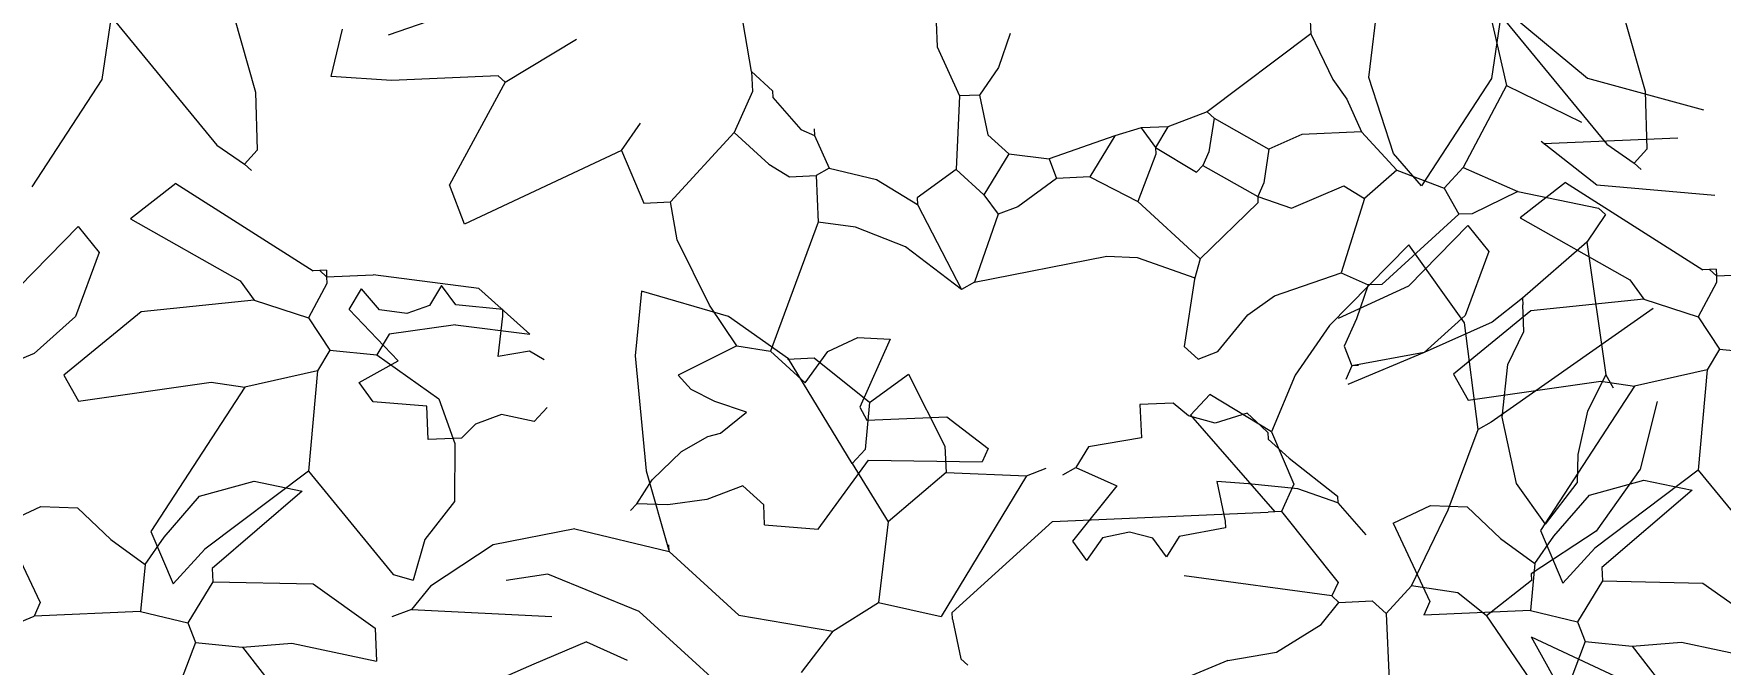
# Model space of a CAD drawing. Header units: centimetres. Extents: x 5667 to 17750, y 274 to 6203.
# Drawn here: x 13407.2 to 13487.9, y 1588.6 to 1618.7 of the extents above; entities that cross this region are included whole.
import ezdxf

# ---------------------------------------------------------------- set-up
doc = ezdxf.new("R2010")
doc.units = ezdxf.units.CM
doc.header["$MEASUREMENT"] = 0
doc.layers.get('0').update_dxf_attribs({"lineweight": 18})
doc.layers.add('G-ANNO-DIM', color=3, linetype='Continuous', lineweight=9)
doc.layers.add('G-HEDGE', color=104, linetype='Continuous', lineweight=9)
doc.styles.add('ARIAL', font='arial.ttf')
doc.dimstyles.new('TICK_36', dxfattribs={"dimtxt": 10, "dimasz": 3.6, "dimexe": 1.8, "dimexo": 1.2, "dimgap": 1.8, "dimtad": 0, "dimdec": 0, "dimzin": 0, "dimdsep": 46, "dimtxsty": 'ARIAL', "dimblk": 'OBLIQUE', "dimcen": 1.8, "dimdle": 1.8, "dimclrd": 256, "dimclrt": 256, "dimadec": 0, "dimazin": 0, "dimtfac": 1, "dimtdec": 0, "dimtmove": 1, "dimatfit": 3, "dimldrblk": 'OPEN90', "dimfxl": 1, "dimtolj": 1, "dimtzin": 0, "dimarcsym": 0})

# ---------------------------------------------------------------- blocks, each defined once
blk = doc.blocks.new('_Oblique')
at = {"color": 0, "linetype": 'ByBlock', "lineweight": -2}
blk.add_line((-0.5, -0.5), (0.5, 0.5), dxfattribs=at)
blk = doc.blocks.new('*D104')
at = {"layer": 'Defpoints', "color": 0, "transparency": 16777216}
for p in [(13297.182, 1746.602), (13297.735, 1492.602), (13616.14, 1492.602)]:
    blk.add_point(p, dxfattribs=at)
at = {"layer": 'G-ANNO-DIM', "lineweight": -2, "transparency": 16777216}
for p, q in [((13616.14, 1748.402), (13616.14, 1632.514)), ((13616.14, 1490.802), (13616.14, 1606.69))]:
    blk.add_line(p, q, dxfattribs=at)
at = {"layer": 'G-ANNO-DIM', "color": 0, "lineweight": -2, "transparency": 16777216}
for p, q in [((13298.382, 1746.602), (13617.94, 1746.602)), ((13298.935, 1492.602), (13617.94, 1492.602))]:
    blk.add_line(p, q, dxfattribs=at)
at = {"layer": 'G-ANNO-DIM', "lineweight": -2, "transparency": 16777216, "xscale": 3.6, "yscale": 3.6, "zscale": 3.6}
for p, rotation in [((13616.14, 1746.602), 90), ((13616.14, 1492.602), 270)]:
    blk.add_blockref('_Oblique', p, dxfattribs=dict(at, rotation=rotation))
at = {"layer": 'G-ANNO-DIM', "transparency": 16777216, "insert": (13616.14, 1619.602), "char_height": 10, "attachment_point": 5, "rotation": 90, "style": 'ARIAL'}
blk.add_mtext('\\A1;254', dxfattribs=at)
blk = doc.blocks.new('_Open90')
at = {"color": 0, "linetype": 'ByBlock', "lineweight": -2}
for p, q in [((-0.5, 0.5), (0, 0)), ((0, 0), (-1, 0)), ((0, 0), (-0.5, -0.5))]:
    blk.add_line(p, q, dxfattribs=at)

msp = doc.modelspace()

# ---------------------------------------------------------------- linework, layer by layer
at = {"layer": 'G-HEDGE'}
for p, q in [((13441.563, 1616.92), (13440.704, 1621.989)), ((13424.196, 1618.67), (13429.569, 1620.537)), ((13450.345, 1620.494), (13450.444, 1618.1)), ((13471.076, 1616.636), (13471.593, 1620.949)), ((13410.941, 1619.559), (13410.485, 1616.537)), ((13410.941, 1619.559), (13415.998, 1613.395)), ((13416.802, 1619.577), (13417.84, 1615.937)), ((13476.873, 1619.736), (13477.663, 1616.258)), ((13477.397, 1619.606), (13476.941, 1616.584)), ((13477.398, 1619.606), (13482.454, 1613.442)), ((13477.889, 1619.63), (13481.529, 1616.604)), ((13483.258, 1619.624), (13484.297, 1615.983)), ((13421.464, 1616.681), (13422.003, 1618.94)), ((13453.934, 1618.735), (13453.366, 1617.114)), ((13468.299, 1618.723), (13463.353, 1614.997)), ((13468.271, 1619.36), (13468.299, 1618.723)), ((13468.299, 1618.723), (13469.352, 1616.535)), ((13429.774, 1616.406), (13433.196, 1618.47)), ((13450.444, 1618.1), (13451.509, 1615.757)), ((13453.366, 1617.114), (13452.465, 1615.798)), ((13410.485, 1616.537), (13407.147, 1611.413)), ((13424.345, 1616.488), (13421.464, 1616.681)), ((13429.442, 1616.71), (13424.345, 1616.488)), ((13429.774, 1616.406), (13427.115, 1611.501)), ((13429.774, 1616.406), (13429.442, 1616.71)), ((13441.563, 1616.92), (13442.561, 1616.005)), ((13441.563, 1616.92), (13441.605, 1615.964)), ((13469.352, 1616.535), (13470.03, 1615.607)), ((13472.259, 1612.997), (13471.076, 1616.636)), ((13476.941, 1616.584), (13473.603, 1611.46)), ((13477.663, 1616.258), (13475.599, 1612.338)), ((13477.663, 1616.258), (13481.251, 1614.5)), ((13481.529, 1616.604), (13487.08, 1615.088)), ((13417.84, 1615.937), (13417.924, 1613.16)), ((13441.605, 1615.964), (13440.733, 1614.01)), ((13442.561, 1616.005), (13442.575, 1615.686)), ((13442.575, 1615.686), (13443.918, 1614.149)), ((13451.509, 1615.757), (13451.344, 1612.238)), ((13452.465, 1615.798), (13451.509, 1615.757)), ((13452.465, 1615.798), (13452.867, 1613.901)), ((13470.03, 1615.607), (13470.737, 1614.041)), ((13484.297, 1615.983), (13484.38, 1613.207)), ((13463.353, 1614.997), (13461.469, 1614.276)), ((13463.353, 1614.997), (13463.686, 1614.691)), ((13463.686, 1614.691), (13463.436, 1613.085)), ((13463.686, 1614.691), (13466.304, 1613.21)), ((13435.344, 1613.137), (13436.244, 1614.452)), ((13440.733, 1614.01), (13437.685, 1610.685)), ((13440.733, 1614.01), (13442.395, 1612.486)), ((13443.918, 1614.149), (13444.57, 1613.858)), ((13444.556, 1614.177), (13444.57, 1613.858)), ((13444.57, 1613.858), (13445.276, 1612.293)), ((13452.867, 1613.901), (13453.864, 1612.987)), ((13458.935, 1613.846), (13455.79, 1612.752)), ((13458.935, 1613.846), (13457.743, 1611.879)), ((13460.195, 1614.22), (13458.935, 1613.846)), ((13461.469, 1614.276), (13460.195, 1614.22)), ((13460.195, 1614.22), (13460.874, 1613.292)), ((13461.469, 1614.276), (13460.874, 1613.292)), ((13467.869, 1613.916), (13466.304, 1613.21)), ((13470.737, 1614.041), (13467.869, 1613.916)), ((13470.737, 1614.041), (13472.414, 1612.199)), ((13415.998, 1613.395), (13417.314, 1612.495)), ((13417.924, 1613.16), (13417.314, 1612.495)), ((13435.344, 1613.137), (13427.836, 1609.618)), ((13435.344, 1613.137), (13436.411, 1610.629)), ((13460.874, 1613.292), (13460.888, 1612.974)), ((13460.874, 1613.292), (13462.842, 1612.101)), ((13463.436, 1613.085), (13463.146, 1612.434)), ((13466.304, 1613.21), (13466.055, 1611.603)), ((13473.602, 1611.46), (13472.259, 1612.997)), ((13481.987, 1611.478), (13479.323, 1613.567)), ((13479.428, 1613.477), (13485.862, 1613.757)), ((13482.454, 1613.442), (13483.77, 1612.541)), ((13484.38, 1613.207), (13483.77, 1612.541)), ((13417.314, 1612.495), (13417.646, 1612.19)), ((13442.395, 1612.486), (13443.378, 1611.891)), ((13445.276, 1612.293), (13444.653, 1611.946)), ((13445.276, 1612.293), (13447.535, 1611.753)), ((13451.344, 1612.238), (13449.488, 1610.88)), ((13451.344, 1612.238), (13452.674, 1611.019)), ((13453.864, 1612.987), (13452.674, 1611.019)), ((13453.864, 1612.987), (13455.79, 1612.752)), ((13455.79, 1612.752), (13456.151, 1611.81)), ((13460.888, 1612.974), (13460.03, 1610.701)), ((13462.842, 1612.101), (13463.146, 1612.434)), ((13463.146, 1612.434), (13465.765, 1610.951)), ((13472.414, 1612.199), (13470.876, 1610.855)), ((13472.414, 1612.199), (13474.685, 1611.34)), ((13475.599, 1612.338), (13474.685, 1611.34)), ((13475.599, 1612.338), (13478.204, 1611.175)), ((13483.77, 1612.541), (13484.102, 1612.237)), ((13414.025, 1611.568), (13411.864, 1609.879)), ((13414.025, 1611.568), (13420.591, 1607.386)), ((13427.836, 1609.618), (13427.115, 1611.501)), ((13443.378, 1611.891), (13444.653, 1611.946)), ((13444.653, 1611.946), (13444.75, 1609.716)), ((13447.535, 1611.753), (13449.502, 1610.562)), ((13456.151, 1611.81), (13454.295, 1610.451)), ((13457.743, 1611.879), (13456.151, 1611.81)), ((13457.743, 1611.879), (13460.03, 1610.701)), ((13466.055, 1611.603), (13465.765, 1610.951)), ((13467.385, 1610.384), (13469.892, 1611.451)), ((13469.892, 1611.451), (13470.876, 1610.855)), ((13480.481, 1611.615), (13478.32, 1609.926)), ((13480.481, 1611.615), (13487.047, 1607.433)), ((13487.622, 1610.988), (13481.987, 1611.478)), ((13436.411, 1610.629), (13437.685, 1610.685)), ((13438.006, 1608.866), (13437.685, 1610.685)), ((13449.488, 1610.88), (13449.502, 1610.562)), ((13452.674, 1611.019), (13453.353, 1610.091)), ((13460.03, 1610.701), (13463.022, 1607.959)), ((13465.778, 1610.633), (13463.022, 1607.959)), ((13465.765, 1610.951), (13465.778, 1610.633)), ((13465.765, 1610.951), (13467.385, 1610.384)), ((13470.876, 1610.855), (13469.755, 1607.295)), ((13474.685, 1611.34), (13475.378, 1610.094)), ((13478.204, 1611.175), (13476.015, 1610.122)), ((13478.204, 1611.175), (13482.069, 1610.386)), ((13411.864, 1609.879), (13417.101, 1606.914)), ((13449.502, 1610.562), (13451.594, 1606.503)), ((13453.353, 1610.091), (13452.217, 1606.85)), ((13454.295, 1610.451), (13453.353, 1610.091)), ((13475.378, 1610.094), (13471.694, 1606.742)), ((13476.015, 1610.122), (13475.378, 1610.094)), ((13478.32, 1609.926), (13483.557, 1606.961)), ((13482.401, 1610.081), (13481.501, 1608.765)), ((13482.069, 1610.386), (13482.401, 1610.081)), ((13406.538, 1606.628), (13409.359, 1609.504)), ((13409.359, 1609.504), (13410.37, 1608.271)), ((13444.75, 1609.716), (13442.465, 1603.552)), ((13446.54, 1609.484), (13444.75, 1609.716)), ((13448.926, 1608.544), (13446.54, 1609.484)), ((13472.994, 1606.675), (13475.815, 1609.551)), ((13475.815, 1609.551), (13476.826, 1608.318)), ((13410.37, 1608.271), (13409.238, 1605.21)), ((13439.55, 1605.739), (13438.006, 1608.866)), ((13451.594, 1606.503), (13448.926, 1608.544)), ((13472.995, 1608.625), (13469.205, 1604.774)), ((13475.65, 1604.902), (13472.995, 1608.625)), ((13476.826, 1608.318), (13475.694, 1605.257)), ((13481.501, 1608.765), (13478.426, 1606.077)), ((13481.501, 1608.765), (13482.416, 1602.421)), ((13420.911, 1607.4), (13420.591, 1607.386)), ((13421.229, 1607.414), (13420.911, 1607.4)), ((13420.911, 1607.4), (13421.243, 1607.095)), ((13421.229, 1607.414), (13421.243, 1607.095)), ((13452.217, 1606.85), (13458.547, 1608.084)), ((13458.547, 1608.084), (13459.998, 1608.025)), ((13459.998, 1608.025), (13462.766, 1607.06)), ((13463.022, 1607.959), (13462.745, 1606.989)), ((13487.367, 1607.447), (13487.047, 1607.433)), ((13487.685, 1607.461), (13487.367, 1607.447)), ((13487.367, 1607.447), (13487.699, 1607.142)), ((13487.685, 1607.461), (13487.699, 1607.142)), ((13417.101, 1606.914), (13417.779, 1605.986)), ((13421.257, 1606.777), (13420.37, 1605.142)), ((13421.243, 1607.095), (13423.473, 1607.192)), ((13421.243, 1607.095), (13421.257, 1606.777)), ((13428.521, 1606.549), (13423.473, 1607.192)), ((13426.738, 1606.689), (13426.156, 1605.735)), ((13427.417, 1605.761), (13426.738, 1606.689)), ((13430.962, 1604.352), (13428.521, 1606.549)), ((13452.217, 1606.85), (13451.594, 1606.503)), ((13462.745, 1606.989), (13462.247, 1603.776)), ((13466.566, 1606.198), (13469.755, 1607.295)), ((13469.623, 1605.131), (13472.994, 1606.675)), ((13469.755, 1607.295), (13471.056, 1606.714)), ((13471.056, 1606.714), (13470.488, 1605.093)), ((13471.694, 1606.742), (13471.056, 1606.714)), ((13483.557, 1606.961), (13484.236, 1606.033)), ((13487.713, 1606.823), (13486.826, 1605.188)), ((13487.699, 1607.142), (13489.929, 1607.239)), ((13487.699, 1607.142), (13487.713, 1606.823)), ((13417.779, 1605.986), (13412.378, 1605.432)), ((13417.779, 1605.986), (13420.37, 1605.142)), ((13422.319, 1605.539), (13422.914, 1606.523)), ((13423.766, 1605.517), (13422.914, 1606.523)), ((13426.156, 1605.735), (13425.083, 1605.346)), ((13429.661, 1605.54), (13427.417, 1605.761)), ((13436.299, 1606.411), (13435.994, 1603.326)), ((13440.456, 1605.21), (13436.299, 1606.411)), ((13440.858, 1603.801), (13439.55, 1605.739)), ((13465.297, 1605.285), (13466.566, 1606.198)), ((13478.426, 1606.077), (13476.982, 1604.938)), ((13478.426, 1606.077), (13478.44, 1605.758)), ((13478.496, 1604.484), (13478.44, 1605.758)), ((13484.236, 1606.033), (13478.834, 1605.479)), ((13484.236, 1606.033), (13486.826, 1605.188)), ((13409.238, 1605.21), (13407.263, 1603.435)), ((13412.378, 1605.432), (13408.679, 1602.398)), ((13420.37, 1605.142), (13421.395, 1603.591)), ((13424.661, 1603.087), (13422.319, 1605.539)), ((13425.083, 1605.346), (13423.766, 1605.517)), ((13429.44, 1603.296), (13429.675, 1605.221)), ((13429.675, 1605.221), (13429.661, 1605.54)), ((13443.329, 1603.185), (13440.456, 1605.21)), ((13463.853, 1603.527), (13465.297, 1605.285)), ((13470.488, 1605.093), (13469.907, 1603.791)), ((13475.694, 1605.257), (13473.719, 1603.482)), ((13476.982, 1604.938), (13473.719, 1603.482)), ((13478.834, 1605.479), (13475.135, 1602.444)), ((13484.678, 1605.593), (13476.936, 1600.149)), ((13486.826, 1605.188), (13487.852, 1603.638)), ((13424.235, 1604.353), (13423.639, 1603.369)), ((13427.407, 1604.811), (13424.235, 1604.353)), ((13427.407, 1604.811), (13430.962, 1604.352)), ((13445.216, 1603.53), (13446.652, 1604.206)), ((13446.652, 1604.206), (13448.186, 1604.12)), ((13469.205, 1604.774), (13467.55, 1602.399)), ((13476.312, 1599.803), (13475.65, 1604.902)), ((13477.725, 1602.914), (13478.496, 1604.484)), ((13407.263, 1603.435), (13403.624, 1601.912)), ((13421.395, 1603.591), (13420.8, 1602.607)), ((13421.395, 1603.591), (13423.639, 1603.369)), ((13423.639, 1603.369), (13426.604, 1601.264)), ((13430.941, 1603.545), (13429.44, 1603.296)), ((13431.652, 1603.132), (13430.941, 1603.545)), ((13435.994, 1603.326), (13436.527, 1597.821)), ((13440.858, 1603.801), (13438.046, 1602.402)), ((13440.858, 1603.801), (13442.465, 1603.552)), ((13442.465, 1603.552), (13444.128, 1602.028)), ((13444.128, 1602.028), (13445.216, 1603.53)), ((13448.186, 1604.12), (13446.732, 1600.865)), ((13462.247, 1603.776), (13462.911, 1603.166)), ((13462.911, 1603.166), (13463.853, 1603.527)), ((13469.907, 1603.791), (13470.267, 1602.849)), ((13473.719, 1603.482), (13470.08, 1601.958)), ((13473.719, 1603.482), (13470.267, 1602.849)), ((13487.852, 1603.638), (13487.256, 1602.654)), ((13487.852, 1603.638), (13490.095, 1603.416)), ((13420.8, 1602.607), (13417.323, 1601.817)), ((13420.8, 1602.607), (13420.371, 1597.8)), ((13422.791, 1602.048), (13424.661, 1603.087)), ((13444.562, 1603.207), (13443.288, 1603.151)), ((13446.377, 1598.178), (13443.329, 1603.185)), ((13447.208, 1601.087), (13444.562, 1603.207)), ((13470.267, 1602.849), (13469.977, 1602.197)), ((13470.586, 1602.863), (13470.267, 1602.849)), ((13477.453, 1600.388), (13477.725, 1602.914)), ((13487.256, 1602.654), (13483.78, 1601.864)), ((13487.256, 1602.654), (13486.828, 1597.847)), ((13408.679, 1602.398), (13409.371, 1601.151)), ((13409.371, 1601.151), (13415.716, 1602.066)), ((13417.323, 1601.817), (13412.836, 1594.918)), ((13415.716, 1602.066), (13417.323, 1601.817)), ((13423.47, 1601.12), (13422.791, 1602.048)), ((13438.67, 1601.708), (13438.046, 1602.402)), ((13439.809, 1601.144), (13438.67, 1601.708)), ((13447.208, 1601.087), (13449.064, 1602.445)), ((13449.064, 1602.445), (13450.811, 1599.01)), ((13467.55, 1602.399), (13466.422, 1599.69)), ((13475.135, 1602.444), (13475.828, 1601.198)), ((13475.828, 1601.198), (13482.172, 1602.113)), ((13483.78, 1601.864), (13479.292, 1594.965)), ((13482.416, 1602.421), (13481.53, 1600.68)), ((13482.172, 1602.113), (13483.78, 1601.864)), ((13482.416, 1602.421), (13482.762, 1601.797)), ((13426.032, 1600.913), (13423.47, 1601.12)), ((13426.101, 1599.319), (13426.032, 1600.913)), ((13426.604, 1601.264), (13427.378, 1599.128)), ((13441.316, 1600.629), (13439.809, 1601.144)), ((13447.208, 1601.087), (13446.987, 1598.843)), ((13461.727, 1601.057), (13460.133, 1600.988)), ((13460.133, 1600.988), (13460.203, 1599.395)), ((13462.455, 1600.446), (13461.727, 1601.057)), ((13463.471, 1601.477), (13462.557, 1600.48)), ((13466.422, 1599.69), (13463.471, 1601.477)), ((13484.873, 1601.134), (13484.056, 1597.905)), ((13429.601, 1600.516), (13428.367, 1600.062)), ((13431.172, 1600.179), (13429.601, 1600.516)), ((13431.781, 1600.845), (13431.172, 1600.179)), ((13440.083, 1599.618), (13441.316, 1600.629)), ((13446.732, 1600.865), (13447.079, 1600.241)), ((13447.079, 1600.241), (13450.902, 1600.408)), ((13450.902, 1600.408), (13452.883, 1598.898)), ((13463.724, 1600.101), (13462.455, 1600.446)), ((13462.557, 1600.48), (13466.589, 1595.867)), ((13465.259, 1600.573), (13463.724, 1600.101)), ((13465.924, 1599.963), (13465.259, 1600.573)), ((13476.936, 1600.149), (13476.312, 1599.803)), ((13478.137, 1597.219), (13477.453, 1600.388)), ((13481.53, 1600.68), (13481.076, 1598.604)), ((13427.695, 1599.389), (13426.101, 1599.319)), ((13428.367, 1600.062), (13427.695, 1599.389)), ((13438.213, 1598.74), (13439.471, 1599.471)), ((13439.471, 1599.471), (13440.083, 1599.618)), ((13460.203, 1599.395), (13457.668, 1598.965)), ((13465.924, 1599.963), (13466.257, 1599.659)), ((13466.257, 1599.659), (13466.271, 1599.34)), ((13466.271, 1599.34), (13467.268, 1598.426)), ((13466.422, 1599.69), (13467.489, 1597.183)), ((13474.867, 1595.961), (13476.312, 1599.803)), ((13427.378, 1599.128), (13427.352, 1596.362)), ((13436.806, 1597.389), (13438.213, 1598.74)), ((13446.987, 1598.843), (13446.377, 1598.178)), ((13450.811, 1599.01), (13450.866, 1597.736)), ((13452.883, 1598.898), (13452.592, 1598.248)), ((13457.668, 1598.965), (13457.073, 1597.982)), ((13481.076, 1598.604), (13481.045, 1597.253)), ((13420.371, 1597.8), (13415.426, 1594.073)), ((13420.371, 1597.8), (13424.417, 1592.869)), ((13436.527, 1597.821), (13437.624, 1593.966)), ((13444.752, 1595.033), (13447.162, 1598.33)), ((13446.377, 1598.178), (13448.096, 1595.38)), ((13447.162, 1598.33), (13452.592, 1598.248)), ((13450.866, 1597.736), (13448.096, 1595.38)), ((13450.866, 1597.736), (13454.703, 1597.583)), ((13454.703, 1597.583), (13455.645, 1597.944)), ((13456.449, 1597.635), (13457.073, 1597.982)), ((13457.073, 1597.982), (13459.026, 1597.109)), ((13467.268, 1598.426), (13469.582, 1596.612)), ((13486.828, 1597.847), (13481.882, 1594.12)), ((13484.056, 1597.905), (13481.951, 1594.941)), ((13486.828, 1597.847), (13490.873, 1592.916)), ((13415.169, 1596.608), (13417.776, 1597.336)), ((13417.776, 1597.336), (13420.078, 1596.856)), ((13436.08, 1596.25), (13436.806, 1597.389)), ((13441.15, 1597.11), (13439.427, 1596.459)), ((13442.147, 1596.196), (13441.15, 1597.11)), ((13454.703, 1597.583), (13450.624, 1590.85)), ((13459.026, 1597.109), (13456.907, 1594.463)), ((13463.805, 1597.317), (13464.207, 1595.42)), ((13465.323, 1597.2), (13463.805, 1597.317)), ((13467.678, 1596.96), (13465.323, 1597.2)), ((13467.489, 1597.183), (13466.907, 1595.881)), ((13469.596, 1596.292), (13467.678, 1596.96)), ((13479.535, 1595.272), (13478.137, 1597.219)), ((13479.535, 1595.272), (13481.045, 1597.253)), ((13481.625, 1596.655), (13484.232, 1597.383)), ((13486.534, 1596.903), (13482.227, 1593.205)), ((13484.232, 1597.383), (13486.534, 1596.903)), ((13405.782, 1595.276), (13407.568, 1596.123)), ((13407.568, 1596.123), (13409.33, 1596.047)), ((13413.47, 1594.653), (13415.169, 1596.608)), ((13420.078, 1596.856), (13415.771, 1593.158)), ((13427.352, 1596.362), (13425.94, 1594.532)), ((13436.08, 1596.25), (13435.776, 1595.918)), ((13437.562, 1596.193), (13436.08, 1596.25)), ((13439.427, 1596.459), (13437.562, 1596.193)), ((13442.189, 1595.24), (13442.147, 1596.196)), ((13469.582, 1596.612), (13469.596, 1596.292)), ((13469.596, 1596.292), (13470.939, 1594.756)), ((13472.238, 1595.322), (13474.024, 1596.17)), ((13474.024, 1596.17), (13475.786, 1596.093)), ((13475.786, 1596.093), (13477.378, 1594.589)), ((13479.926, 1594.7), (13481.625, 1596.655)), ((13405.782, 1595.276), (13407.542, 1591.522)), ((13409.33, 1596.047), (13410.922, 1594.542)), ((13448.096, 1595.38), (13447.625, 1591.529)), ((13451.158, 1591.045), (13455.948, 1595.403)), ((13455.948, 1595.403), (13466.27, 1595.853)), ((13464.207, 1595.42), (13464.221, 1595.1)), ((13466.589, 1595.867), (13466.27, 1595.853)), ((13466.907, 1595.881), (13466.589, 1595.867)), ((13466.907, 1595.881), (13469.609, 1592.487)), ((13472.238, 1595.322), (13473.998, 1591.568)), ((13473.128, 1592.322), (13474.867, 1595.961)), ((13410.922, 1594.542), (13412.57, 1593.337)), ((13412.57, 1593.337), (13413.47, 1594.653)), ((13412.836, 1594.918), (13413.903, 1592.41)), ((13425.94, 1594.532), (13425.387, 1592.592)), ((13433.107, 1595.046), (13429.206, 1594.277)), ((13433.107, 1595.046), (13437.624, 1593.966)), ((13442.189, 1595.24), (13444.752, 1595.033)), ((13456.907, 1594.463), (13457.585, 1593.535)), ((13458.347, 1594.611), (13457.585, 1593.535)), ((13459.643, 1594.896), (13458.347, 1594.611)), ((13460.746, 1594.601), (13459.643, 1594.896)), ((13461.409, 1593.701), (13460.746, 1594.601)), ((13462.005, 1594.685), (13461.409, 1593.701)), ((13464.221, 1595.1), (13462.005, 1594.685)), ((13477.378, 1594.589), (13479.026, 1593.384)), ((13481.951, 1594.941), (13478.849, 1592.89)), ((13479.026, 1593.384), (13479.926, 1594.7)), ((13479.292, 1594.965), (13480.359, 1592.457)), ((13415.426, 1594.073), (13413.903, 1592.41)), ((13429.206, 1594.277), (13426.214, 1592.304)), ((13437.624, 1593.966), (13437.61, 1594.285)), ((13437.624, 1593.966), (13440.948, 1590.919)), ((13481.882, 1594.12), (13480.359, 1592.457)), ((13412.57, 1593.337), (13412.349, 1591.093)), ((13415.771, 1593.158), (13415.798, 1592.52)), ((13424.417, 1592.869), (13425.387, 1592.592)), ((13431.824, 1592.872), (13429.824, 1592.58)), ((13436.187, 1591.089), (13431.824, 1592.872)), ((13479.026, 1593.384), (13478.805, 1591.14)), ((13478.849, 1592.89), (13478.863, 1592.572)), ((13482.227, 1593.205), (13482.254, 1592.567)), ((13415.798, 1592.52), (13414.607, 1590.553)), ((13415.798, 1592.52), (13420.591, 1592.41)), ((13420.591, 1592.41), (13423.556, 1590.305)), ((13426.214, 1592.304), (13425.295, 1591.194)), ((13469.318, 1591.837), (13462.253, 1592.805)), ((13469.609, 1592.487), (13469.318, 1591.837)), ((13473.128, 1592.322), (13471.908, 1590.992)), ((13475.333, 1591.988), (13473.128, 1592.322)), ((13478.863, 1592.572), (13476.701, 1590.881)), ((13482.254, 1592.567), (13481.063, 1590.6)), ((13482.254, 1592.567), (13487.047, 1592.457)), ((13487.047, 1592.457), (13490.012, 1590.351)), ((13407.542, 1591.522), (13407.251, 1590.871)), ((13445.451, 1590.157), (13447.625, 1591.529)), ((13447.625, 1591.529), (13450.624, 1590.85)), ((13468.803, 1590.475), (13469.651, 1591.531)), ((13469.318, 1591.837), (13469.651, 1591.531)), ((13469.651, 1591.531), (13471.244, 1591.601)), ((13471.244, 1591.601), (13471.908, 1590.992)), ((13473.998, 1591.568), (13473.708, 1590.918)), ((13476.701, 1590.881), (13475.333, 1591.988)), ((13403.612, 1589.348), (13407.251, 1590.871)), ((13412.349, 1591.093), (13407.251, 1590.871)), ((13412.349, 1591.093), (13414.607, 1590.553)), ((13414.607, 1590.553), (13414.968, 1589.611)), ((13425.295, 1591.194), (13424.353, 1590.834)), ((13425.295, 1591.194), (13432.014, 1590.848)), ((13440.177, 1587.453), (13436.187, 1591.089)), ((13440.948, 1590.919), (13445.451, 1590.157)), ((13451.172, 1590.726), (13451.158, 1591.045)), ((13451.172, 1590.726), (13451.573, 1588.828)), ((13466.662, 1589.153), (13468.803, 1590.475)), ((13471.908, 1590.992), (13472.047, 1587.805)), ((13478.805, 1591.14), (13473.708, 1590.918)), ((13476.701, 1590.881), (13480.11, 1585.923)), ((13478.805, 1591.14), (13481.063, 1590.6)), ((13481.063, 1590.6), (13481.424, 1589.658)), ((13414.968, 1589.611), (13414.109, 1587.34)), ((13414.968, 1589.611), (13417.211, 1589.39)), ((13423.556, 1590.305), (13423.625, 1588.712)), ((13433.662, 1589.643), (13431.155, 1588.576)), ((13433.662, 1589.643), (13435.615, 1588.771)), ((13445.451, 1590.157), (13443.941, 1588.176)), ((13481.188, 1585.665), (13478.856, 1589.86)), ((13488.543, 1585.347), (13478.856, 1589.86)), ((13481.424, 1589.658), (13480.565, 1587.386)), ((13481.424, 1589.658), (13483.667, 1589.437)), ((13483.668, 1589.437), (13486.036, 1589.63)), ((13486.036, 1589.63), (13490.082, 1588.759)), ((13417.212, 1589.39), (13419.58, 1589.583)), ((13417.212, 1589.39), (13420.039, 1585.764)), ((13419.58, 1589.583), (13423.625, 1588.712)), ((13451.573, 1588.828), (13451.906, 1588.524)), ((13464.345, 1588.747), (13466.662, 1589.153)), ((13483.668, 1589.437), (13486.495, 1585.811)), ((13431.155, 1588.576), (13427.082, 1586.802)), ((13464.345, 1588.747), (13460.897, 1587.319))]:
    msp.add_line(p, q, dxfattribs=at)
msp.add_arc((13455.948, 1595.403), 0.0000399, 92.84952, 132.6525, dxfattribs=at)

# ---------------------------------------------------------------- dimensions: what is measured, and where the dimension line sits
at = {"layer": 'G-ANNO-DIM'}
dim = msp.add_linear_dim(base=(13616.14, 1492.602), p1=(13297.182, 1746.602), p2=(13297.735, 1492.602), angle=90, dimstyle='TICK_36', dxfattribs=at)
dim.commit()
dim.dimension.update_dxf_attribs({"geometry": '*D104', "text_midpoint": (13616.14, 1619.602)})

doc.saveas('drawing.dxf')
